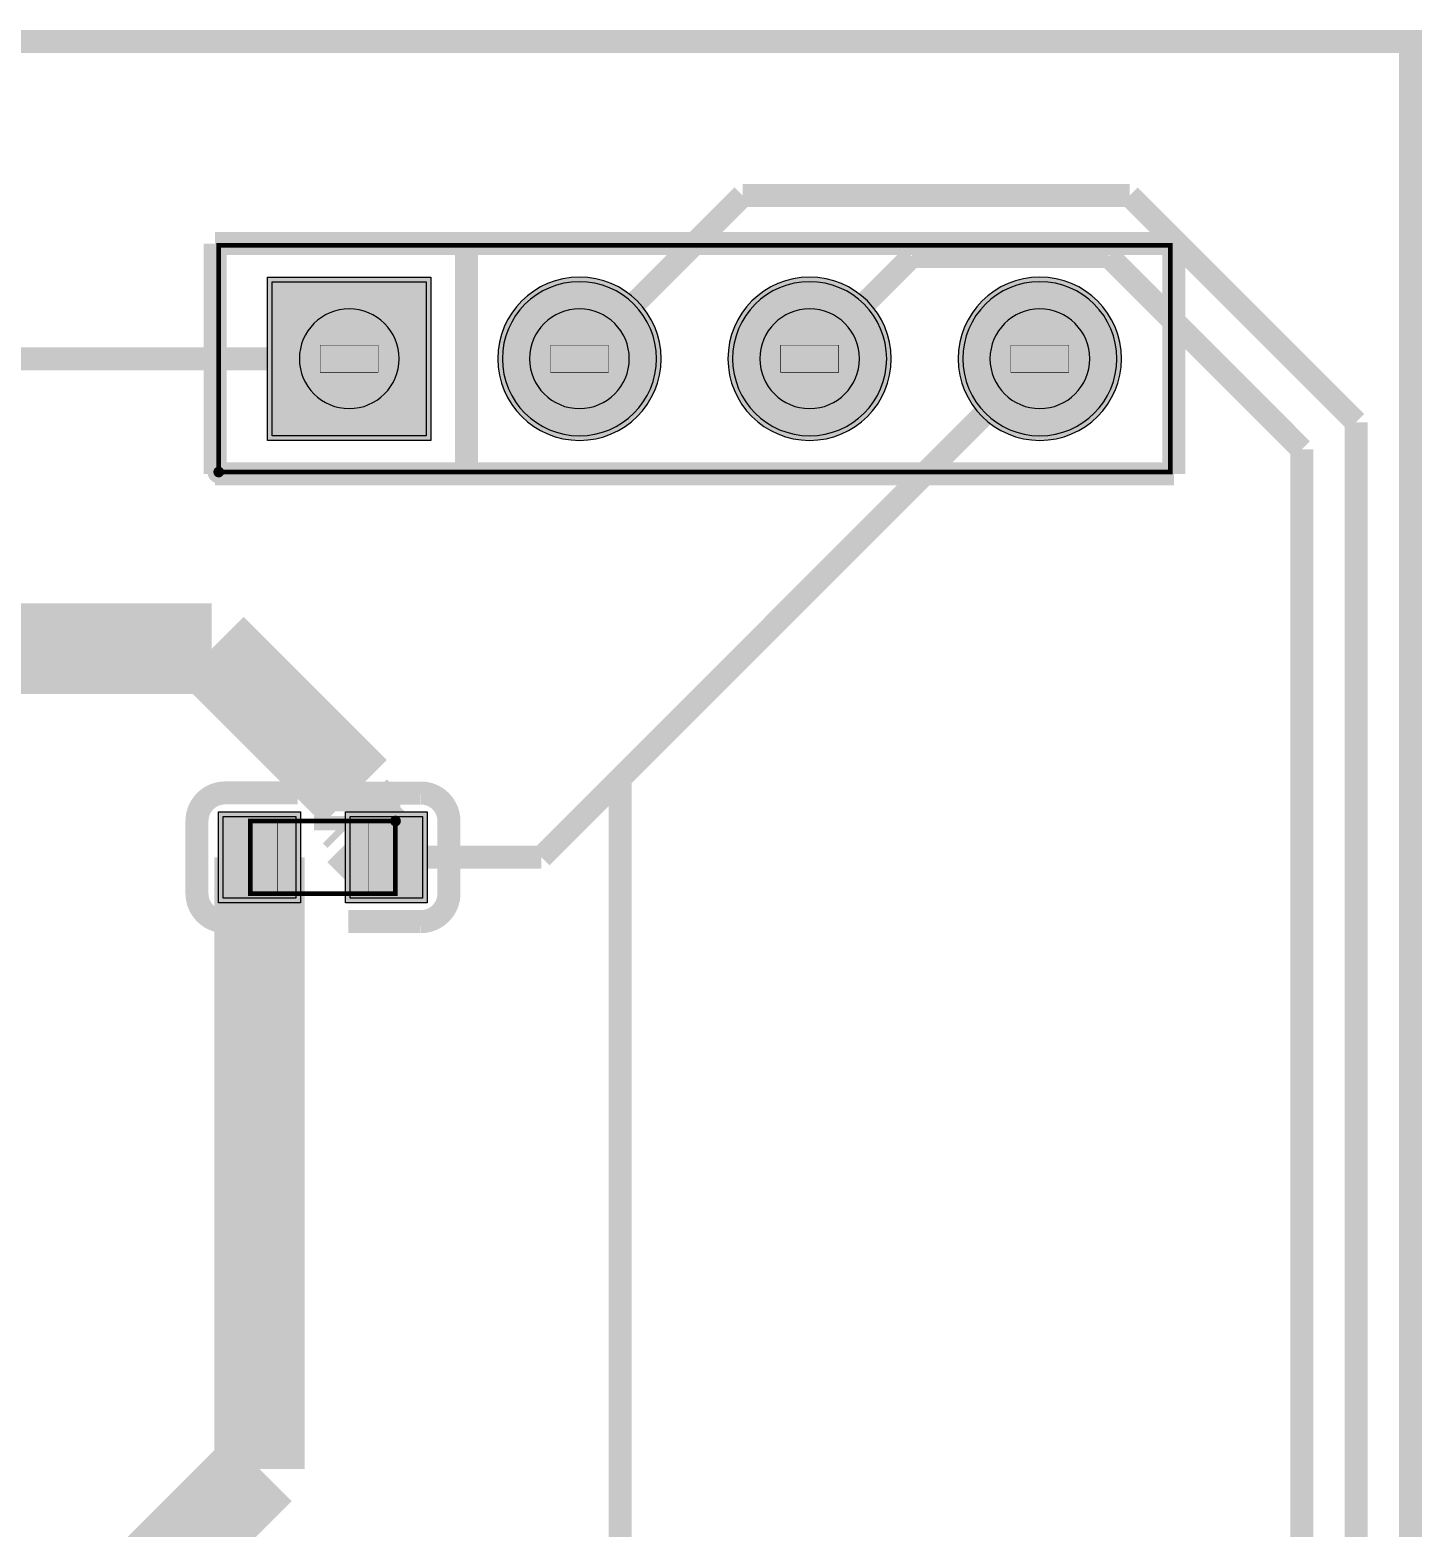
# Model space of a CAD drawing. Header units: millimetres. Extents: x 38.7 to 94.6, y -93.1 to -28.6.
# Drawn here: x 79.27 to 94.63, y -45.1 to -28.57 of the extents above; entities that cross this region are included whole.
import ezdxf

# ---------------------------------------------------------------- set-up
doc = ezdxf.new("R2010")
doc.units = ezdxf.units.MM
doc.header["$MEASUREMENT"] = 0
for name, color, linetype, true_color in [('Board-Outline-Layer', 7, 'Continuous', 0xff00ff), ('Bottom-Layer', 7, 'Continuous', 0x0000ff), ('Bottom-Paste-Mask-Layer', 7, 'Continuous', 0x800000), ('Bottom-Solder-Mask-Layer', 7, 'Continuous', 0xaa00ff), ('Component-Marking-Layer', 7, 'Continuous', 0x66ffcc), ('Component-Shape-Layer', 7, 'Continuous', 0x00cccc), ('Hole-Layer', 7, 'Continuous', 0x222222), ('Multi-Layer', 7, 'Continuous', 0xc0c0c0), ('Pin-Soldering-Layer', 7, 'Continuous', 0xcc9999), ('Top-Layer', 7, 'Continuous', 0xff0000), ('Top-Paste-Mask-Layer', 7, 'Continuous', 0x808080), ('Top-Silkscreen-Layer', 7, 'Continuous', 0xffcc00), ('Top-Solder-Mask-Layer', 7, 'Continuous', 0x800080)]:
    doc.layers.add(name, color=color, linetype=linetype, true_color=true_color)

msp = doc.modelspace()

# ---------------------------------------------------------------- hatches: boundary and pattern name
at = {"layer": 'Bottom-Layer'}
for points in [[(81.94, -33.05), (81.94, -31.35), (83.64, -31.35), (83.64, -33.05)], [(84.48, -32.2, 1), (86.18, -32.2, 1)], [(87.02, -32.2, 1), (88.72, -32.2, 1)], [(89.56, -32.2, 1), (91.26, -32.2, 1)]]:
    msp.add_hatch(color=256, dxfattribs=at).paths.add_polyline_path(points)
at = {"layer": 'Bottom-Paste-Mask-Layer'}
for points in [[(81.94, -33.05), (81.94, -31.35), (83.64, -31.35), (83.64, -33.05)], [(84.48, -32.2, 1), (86.18, -32.2, 1)], [(87.02, -32.2, 1), (88.72, -32.2, 1)], [(89.56, -32.2, 1), (91.26, -32.2, 1)]]:
    msp.add_hatch(color=256, dxfattribs=at).paths.add_polyline_path(points)
at = {"layer": 'Bottom-Solder-Mask-Layer'}
for points in [[(81.889, -33.101), (81.889, -31.299), (83.691, -31.299), (83.691, -33.101)], [(84.429, -32.2, 1), (86.231, -32.2, 1)], [(86.969, -32.2, 1), (88.771, -32.2, 1)], [(89.509, -32.2, 1), (91.311, -32.2, 1)]]:
    msp.add_hatch(color=256, dxfattribs=at).paths.add_polyline_path(points)
at = {"layer": 'Component-Marking-Layer'}
for points in [[(81.29, -33.45, 1), (81.41, -33.45, 1)], [(81.29, -33.45, 1), (81.41, -33.45, 1)], [(83.24, -37.3, 1), (83.36, -37.3, 1)], [(83.24, -37.3, 1), (83.36, -37.3, 1)]]:
    msp.add_hatch(color=256, dxfattribs=at).paths.add_polyline_path(points)
at = {"layer": 'Hole-Layer'}
for points in [[(82.24, -32.2, 1), (83.34, -32.2, 1)], [(84.78, -32.2, 1), (85.88, -32.2, 1)], [(87.32, -32.2, 1), (88.42, -32.2, 1)], [(89.86, -32.2, 1), (90.96, -32.2, 1)]]:
    msp.add_hatch(color=256, dxfattribs=at).paths.add_polyline_path(points)
at = {"layer": 'Multi-Layer'}
for points in [[(81.94, -33.05), (81.94, -31.35), (83.64, -31.35), (83.64, -33.05)], [(81.94, -33.05), (81.94, -31.35), (83.64, -31.35), (83.64, -33.05)], [(81.94, -33.05), (81.94, -31.35), (83.64, -31.35), (83.64, -33.05)], [(84.48, -32.2, 1), (86.18, -32.2, 1)], [(84.48, -32.2, 1), (86.18, -32.2, 1)], [(84.48, -32.2, 1), (86.18, -32.2, 1)], [(87.02, -32.2, 1), (88.72, -32.2, 1)], [(87.02, -32.2, 1), (88.72, -32.2, 1)], [(87.02, -32.2, 1), (88.72, -32.2, 1)], [(89.56, -32.2, 1), (91.26, -32.2, 1)], [(89.56, -32.2, 1), (91.26, -32.2, 1)], [(89.56, -32.2, 1), (91.26, -32.2, 1)]]:
    msp.add_hatch(color=256, dxfattribs=at).paths.add_polyline_path(points)
at = {"layer": 'Pin-Soldering-Layer'}
for points in [[(82.47, -32.05), (83.11, -32.05), (83.11, -32.35), (82.47, -32.35)], [(82.47, -32.05), (83.11, -32.05), (83.11, -32.35), (82.47, -32.35)], [(85.01, -32.05), (85.65, -32.05), (85.65, -32.35), (85.01, -32.35)], [(85.01, -32.05), (85.65, -32.05), (85.65, -32.35), (85.01, -32.35)], [(87.55, -32.05), (88.19, -32.05), (88.19, -32.35), (87.55, -32.35)], [(87.55, -32.05), (88.19, -32.05), (88.19, -32.35), (87.55, -32.35)], [(90.09, -32.05), (90.73, -32.05), (90.73, -32.35), (90.09, -32.35)], [(90.09, -32.05), (90.73, -32.05), (90.73, -32.35), (90.09, -32.35)], [(81.7, -37.3), (81.7, -38.1), (82, -38.1), (82, -37.3)], [(81.7, -37.3), (81.7, -38.1), (82, -38.1), (82, -37.3)], [(83.3, -37.3), (83.3, -38.1), (83, -38.1), (83, -37.3)], [(83.3, -37.3), (83.3, -38.1), (83, -38.1), (83, -37.3)]]:
    msp.add_hatch(color=256, dxfattribs=at).paths.add_polyline_path(points)
at = {"layer": 'Top-Layer'}
for points in [[(81.94, -33.05), (81.94, -31.35), (83.64, -31.35), (83.64, -33.05)], [(84.48, -32.2, 1), (86.18, -32.2, 1)], [(87.02, -32.2, 1), (88.72, -32.2, 1)], [(89.56, -32.2, 1), (91.26, -32.2, 1)], [(82.2, -37.25), (82.2, -38.15), (81.4, -38.15), (81.4, -37.25)], [(83.6, -37.25), (83.6, -38.15), (82.8, -38.15), (82.8, -37.25)]]:
    msp.add_hatch(color=256, dxfattribs=at).paths.add_polyline_path(points)
at = {"layer": 'Top-Paste-Mask-Layer'}
for points in [[(81.94, -33.05), (81.94, -31.35), (83.64, -31.35), (83.64, -33.05)], [(84.48, -32.2, 1), (86.18, -32.2, 1)], [(87.02, -32.2, 1), (88.72, -32.2, 1)], [(89.56, -32.2, 1), (91.26, -32.2, 1)], [(82.2, -37.25), (82.2, -38.15), (81.4, -38.15), (81.4, -37.25)], [(83.6, -37.25), (83.6, -38.15), (82.8, -38.15), (82.8, -37.25)]]:
    msp.add_hatch(color=256, dxfattribs=at).paths.add_polyline_path(points)
at = {"layer": 'Top-Solder-Mask-Layer'}
for points in [[(81.889, -33.101), (81.889, -31.299), (83.691, -31.299), (83.691, -33.101)], [(84.429, -32.2, 1), (86.231, -32.2, 1)], [(86.969, -32.2, 1), (88.771, -32.2, 1)], [(89.509, -32.2, 1), (91.311, -32.2, 1)], [(82.251, -37.199), (82.251, -38.201), (81.349, -38.201), (81.349, -37.199)], [(83.651, -37.199), (83.651, -38.201), (82.749, -38.201), (82.749, -37.199)]]:
    msp.add_hatch(color=256, dxfattribs=at).paths.add_polyline_path(points)

# ---------------------------------------------------------------- linework, layer by layer
at = {"layer": 'Board-Outline-Layer', "const_width": 0.254}
msp.add_lwpolyline([(38.8, -93), (38.8, -28.7), (94.5, -28.7), (94.5, -93)], close=True, dxfattribs=at)
at = {"layer": 'Bottom-Layer'}
msp.add_lwpolyline([(81.94, -33.05), (81.94, -31.35), (83.64, -31.35), (83.64, -33.05)], close=True, dxfattribs=at)
for points in [[(84.48, -32.2, 1), (86.18, -32.2, 1)], [(87.02, -32.2, 1), (88.72, -32.2, 1)], [(89.56, -32.2, 1), (91.26, -32.2, 1)]]:
    msp.add_lwpolyline(points, format="xyb", close=True, dxfattribs=at)
at = {"layer": 'Bottom-Layer', "const_width": 0.254}
msp.add_lwpolyline([(72.2, -32.2), (82.79, -32.2)], dxfattribs=at)
at = {"layer": 'Bottom-Paste-Mask-Layer'}
msp.add_lwpolyline([(81.94, -33.05), (81.94, -31.35), (83.64, -31.35), (83.64, -33.05)], close=True, dxfattribs=at)
for points in [[(84.48, -32.2, 1), (86.18, -32.2, 1)], [(87.02, -32.2, 1), (88.72, -32.2, 1)], [(89.56, -32.2, 1), (91.26, -32.2, 1)]]:
    msp.add_lwpolyline(points, format="xyb", close=True, dxfattribs=at)
at = {"layer": 'Bottom-Solder-Mask-Layer'}
msp.add_lwpolyline([(81.889, -33.101), (81.889, -31.299), (83.691, -31.299), (83.691, -33.101)], close=True, dxfattribs=at)
for points in [[(84.429, -32.2, 1), (86.231, -32.2), (86.231, -32.2, 1), (84.429, -32.2)], [(86.969, -32.2, 1), (88.771, -32.2), (88.771, -32.2, 1), (86.969, -32.2)], [(89.509, -32.2, 1), (91.311, -32.2), (91.311, -32.2, 1), (89.509, -32.2)]]:
    msp.add_lwpolyline(points, format="xyb", dxfattribs=at)
at = {"layer": 'Component-Marking-Layer', "const_width": 0.129}
for points in [[(81.29, -33.45, 1), (81.41, -33.45, 1)], [(81.29, -33.45, 1), (81.41, -33.45, 1)], [(83.24, -37.3, 1), (83.36, -37.3, 1)], [(83.24, -37.3, 1), (83.36, -37.3, 1)]]:
    msp.add_lwpolyline(points, format="xyb", close=True, dxfattribs=at)
at = {"layer": 'Component-Shape-Layer', "const_width": 0.0508}
for points in [[(81.35, -30.95), (91.85, -30.95), (91.85, -33.45), (81.35, -33.45)], [(81.35, -30.95), (91.85, -30.95), (91.85, -33.45), (81.35, -33.45)], [(83.3, -37.3), (83.3, -38.1), (81.7, -38.1), (81.7, -37.3)], [(83.3, -37.3), (83.3, -38.1), (81.7, -38.1), (81.7, -37.3)]]:
    msp.add_lwpolyline(points, close=True, dxfattribs=at)
at = {"layer": 'Hole-Layer'}
for points in [[(82.24, -32.2, 1), (83.34, -32.2), (83.34, -32.2, 1), (82.24, -32.2)], [(84.78, -32.2, 1), (85.88, -32.2), (85.88, -32.2, 1), (84.78, -32.2)], [(87.32, -32.2, 1), (88.42, -32.2), (88.42, -32.2, 1), (87.32, -32.2)], [(89.86, -32.2, 1), (90.96, -32.2), (90.96, -32.2, 1), (89.86, -32.2)]]:
    msp.add_lwpolyline(points, format="xyb", dxfattribs=at)
at = {"layer": 'Multi-Layer'}
msp.add_lwpolyline([(81.94, -33.05), (81.94, -31.35), (83.64, -31.35), (83.64, -33.05)], close=True, dxfattribs=at)
msp.add_lwpolyline([(81.94, -33.05), (81.94, -31.35), (83.64, -31.35), (83.64, -33.05)], close=True, dxfattribs=at)
msp.add_lwpolyline([(81.94, -33.05), (81.94, -31.35), (83.64, -31.35), (83.64, -33.05)], close=True, dxfattribs=at)
for points in [[(84.48, -32.2, 1), (86.18, -32.2, 1)], [(84.48, -32.2, 1), (86.18, -32.2, 1)], [(84.48, -32.2, 1), (86.18, -32.2, 1)], [(87.02, -32.2, 1), (88.72, -32.2, 1)], [(87.02, -32.2, 1), (88.72, -32.2, 1)], [(87.02, -32.2, 1), (88.72, -32.2, 1)], [(89.56, -32.2, 1), (91.26, -32.2, 1)], [(89.56, -32.2, 1), (91.26, -32.2, 1)], [(89.56, -32.2, 1), (91.26, -32.2, 1)]]:
    msp.add_lwpolyline(points, format="xyb", close=True, dxfattribs=at)
at = {"layer": 'Pin-Soldering-Layer', "const_width": 0.00508}
for points in [[(82.47, -32.05), (83.11, -32.05), (83.11, -32.35), (82.47, -32.35)], [(82.47, -32.05), (83.11, -32.05), (83.11, -32.35), (82.47, -32.35)], [(85.01, -32.05), (85.65, -32.05), (85.65, -32.35), (85.01, -32.35)], [(85.01, -32.05), (85.65, -32.05), (85.65, -32.35), (85.01, -32.35)], [(87.55, -32.05), (88.19, -32.05), (88.19, -32.35), (87.55, -32.35)], [(87.55, -32.05), (88.19, -32.05), (88.19, -32.35), (87.55, -32.35)], [(90.09, -32.05), (90.73, -32.05), (90.73, -32.35), (90.09, -32.35)], [(90.09, -32.05), (90.73, -32.05), (90.73, -32.35), (90.09, -32.35)], [(81.7, -37.3), (81.7, -38.1), (82, -38.1), (82, -37.3)], [(81.7, -37.3), (81.7, -38.1), (82, -38.1), (82, -37.3)], [(83.3, -37.3), (83.3, -38.1), (83, -38.1), (83, -37.3)], [(83.3, -37.3), (83.3, -38.1), (83, -38.1), (83, -37.3)]]:
    msp.add_lwpolyline(points, close=True, dxfattribs=at)
at = {"layer": 'Top-Layer'}
for points, const_width in [([(85.33, -32.2), (87.13, -30.4)], 0.254), ([(87.13, -30.4), (91.4, -30.4)], 0.254), ([(91.4, -30.4), (93.9, -32.9)], 0.254), ([(87.87, -32.2), (88.999, -31.071)], 0.254), ([(88.999, -31.071), (91.171, -31.071)], 0.254), ([(91.171, -31.071), (93.3, -33.2)], 0.254), ([(90.41, -32.2), (85.779, -36.831)], 0.254), ([(93.9, -32.9), (93.9, -77.9)], 0.254), ([(93.3, -33.2), (93.3, -76.87)], 0.254), ([(78.154, -35.4), (81.272, -35.4)], 1), ([(81.272, -35.4), (82.852, -36.98)], 1), ([(82.852, -36.98), (82.852, -37.194)], 1), ([(82.852, -37.194), (82.902, -37.244)], 1), ([(82.902, -37.244), (82.902, -37.402)], 1), ([(84.91, -37.7), (85.779, -36.831)], 0.254), ([(85.779, -51.552), (85.779, -36.831)], 0.254), ([(82.902, -37.402), (83.2, -37.7)], 1), ([(81.8, -37.7), (81.8, -44.45)], 1), ([(83.2, -37.7), (84.91, -37.7)], 0.254), ([(81.8, -44.45), (80.2, -46.05)], 1)]:
    msp.add_lwpolyline(points, dxfattribs=dict(at, const_width=const_width))
for points in [[(81.94, -33.05), (81.94, -31.35), (83.64, -31.35), (83.64, -33.05)], [(82.2, -37.25), (82.2, -38.15), (81.4, -38.15), (81.4, -37.25)], [(83.6, -37.25), (83.6, -38.15), (82.8, -38.15), (82.8, -37.25)]]:
    msp.add_lwpolyline(points, close=True, dxfattribs=at)
for points in [[(84.48, -32.2, 1), (86.18, -32.2, 1)], [(87.02, -32.2, 1), (88.72, -32.2, 1)], [(89.56, -32.2, 1), (91.26, -32.2, 1)]]:
    msp.add_lwpolyline(points, format="xyb", close=True, dxfattribs=at)
at = {"layer": 'Top-Paste-Mask-Layer'}
for points in [[(81.94, -33.05), (81.94, -31.35), (83.64, -31.35), (83.64, -33.05)], [(82.2, -37.25), (82.2, -38.15), (81.4, -38.15), (81.4, -37.25)], [(83.6, -37.25), (83.6, -38.15), (82.8, -38.15), (82.8, -37.25)]]:
    msp.add_lwpolyline(points, close=True, dxfattribs=at)
for points in [[(84.48, -32.2, 1), (86.18, -32.2, 1)], [(87.02, -32.2, 1), (88.72, -32.2, 1)], [(89.56, -32.2, 1), (91.26, -32.2, 1)]]:
    msp.add_lwpolyline(points, format="xyb", close=True, dxfattribs=at)
at = {"layer": 'Top-Silkscreen-Layer', "const_width": 0.254}
for points in [[(81.31, -30.93), (91.89, -30.93)], [(81.31, -30.93), (81.31, -33.47)], [(81.31, -30.93), (91.89, -30.93)], [(81.31, -30.93), (81.31, -33.47)], [(84.084, -30.93), (84.084, -33.47)], [(84.084, -30.93), (84.084, -33.47)], [(91.89, -30.93), (91.89, -33.47)], [(91.89, -30.93), (91.89, -33.47)], [(81.31, -33.47), (91.89, -33.47)], [(81.31, -33.47), (91.89, -33.47)], [(82.22, -36.99), (81.42, -36.99)], [(82.22, -36.99), (81.42, -36.99)], [(82.78, -36.991), (83.58, -36.991)], [(82.78, -36.991), (83.58, -36.991)], [(81.11, -38.1), (81.11, -37.3)], [(81.11, -38.1), (81.11, -37.3)], [(83.89, -37.3), (83.89, -38.1)], [(83.89, -37.3), (83.89, -38.1)], [(82.22, -38.41), (81.42, -38.41)], [(82.22, -38.41), (81.42, -38.41)], [(82.78, -38.41), (83.58, -38.41)], [(82.78, -38.41), (83.58, -38.41)]]:
    msp.add_lwpolyline(points, dxfattribs=at)
for points in [[(81.11, -37.3, -0.414), (81.42, -36.99)], [(81.11, -37.3, -0.414), (81.42, -36.99)], [(83.58, -36.991, -0.414), (83.89, -37.3)], [(83.58, -36.991, -0.414), (83.89, -37.3)], [(81.42, -38.41, -0.414), (81.11, -38.1)], [(81.42, -38.41, -0.414), (81.11, -38.1)], [(83.89, -38.1, -0.414), (83.58, -38.41)], [(83.89, -38.1, -0.414), (83.58, -38.41)]]:
    msp.add_lwpolyline(points, format="xyb", dxfattribs=at)
at = {"layer": 'Top-Solder-Mask-Layer'}
for points in [[(81.889, -33.101), (81.889, -31.299), (83.691, -31.299), (83.691, -33.101)], [(82.251, -37.199), (82.251, -38.201), (81.349, -38.201), (81.349, -37.199)], [(83.651, -37.199), (83.651, -38.201), (82.749, -38.201), (82.749, -37.199)]]:
    msp.add_lwpolyline(points, close=True, dxfattribs=at)
for points in [[(84.429, -32.2, 1), (86.231, -32.2), (86.231, -32.2, 1), (84.429, -32.2)], [(86.969, -32.2, 1), (88.771, -32.2), (88.771, -32.2, 1), (86.969, -32.2)], [(89.509, -32.2, 1), (91.311, -32.2), (91.311, -32.2, 1), (89.509, -32.2)]]:
    msp.add_lwpolyline(points, format="xyb", dxfattribs=at)

doc.saveas('drawing.dxf')
